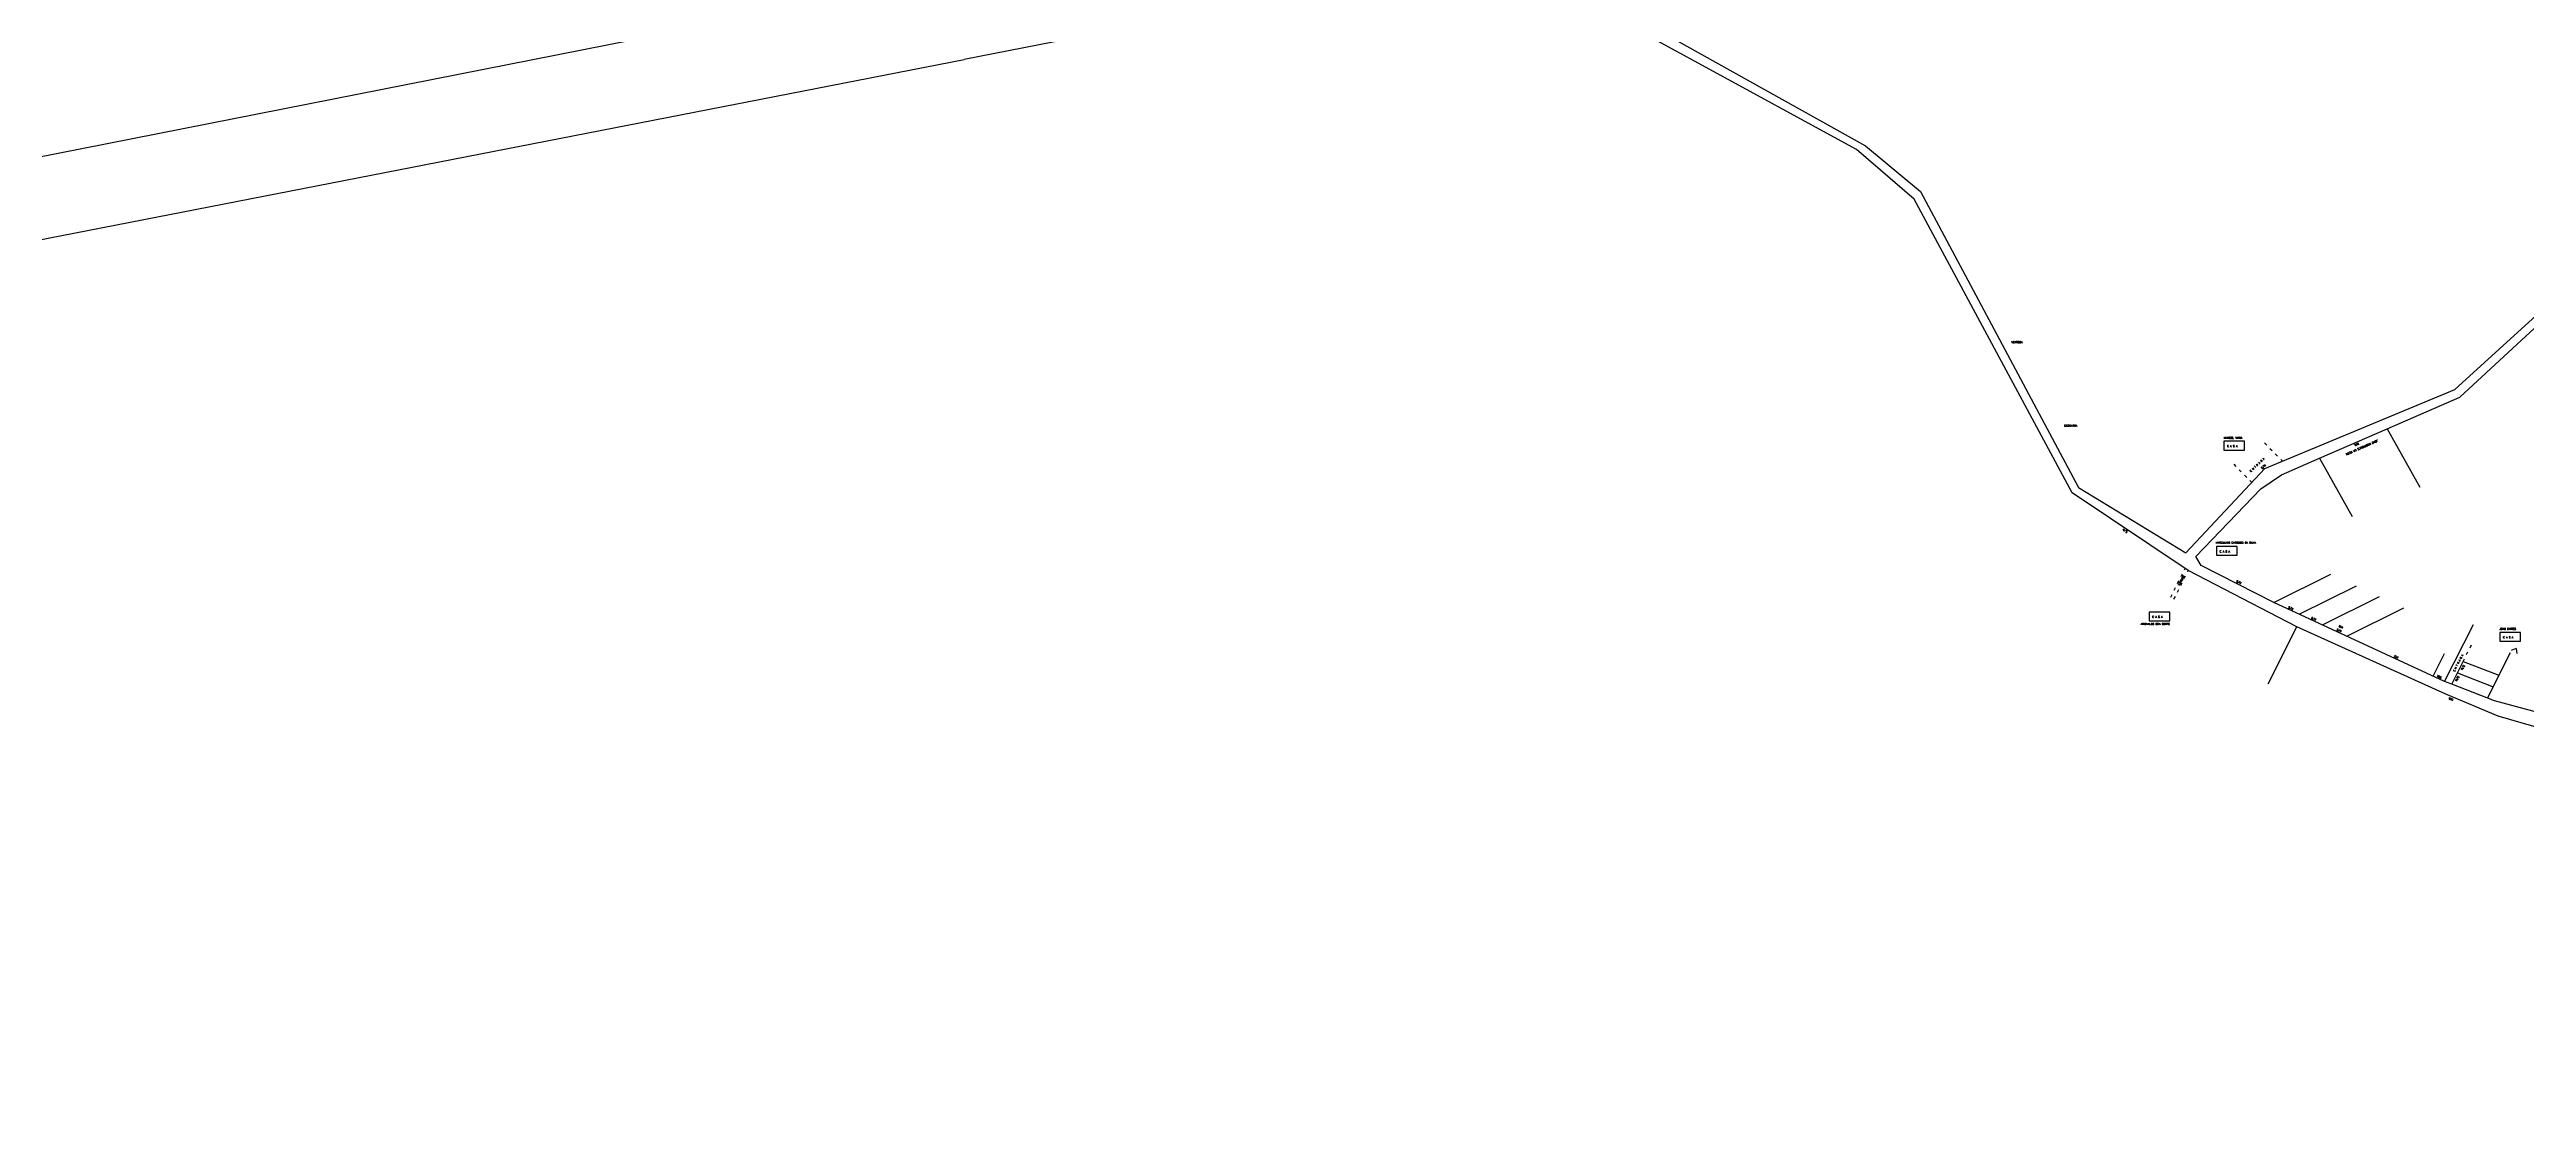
# Model space of a CAD drawing. Extents: x 714896 to 749292, y 8417558 to 8447149.
# Drawn here: x 732365 to 734307, y 8426531 to 8427375 of the extents above; entities that cross this region are included whole.
import ezdxf

# ---------------------------------------------------------------- set-up
doc = ezdxf.new("R2010")
doc.units = 0
doc.header["$MEASUREMENT"] = 0
doc.linetypes.add('ACAD_ISO03W100', pattern=[30, 12, -18])
for name, color, linetype in [('LOTE', 7, 'CONTINUOUS'), ('NUM-PORTA', 7, 'CONTINUOUS'), ('QUADRA', 6, 'CONTINUOUS'), ('TEXTO', 7, 'CONTINUOUS')]:
    doc.layers.add(name, color=color, linetype=linetype)
doc.styles.add('ROMANS', font='ROMANS.SHX', dxfattribs={"height": 1.5})

msp = doc.modelspace()

# ---------------------------------------------------------------- linework, layer by layer
at = {"layer": 'LOTE', "color": 7}
for points in [[(734070, 8427061.5), (734086.2, 8427061.5), (734086.2, 8427068.4), (734070, 8427068.4)], [(734064.1, 8426979), (734080.3, 8426979), (734080.3, 8426985.8), (734064.1, 8426985.8)], [(734011.3, 8426927.7), (734027.5, 8426927.7), (734027.5, 8426934.5), (734011.3, 8426934.5)], [(734286.3, 8426911.7), (734302.5, 8426911.7), (734302.5, 8426918.5), (734286.3, 8426918.5)]]:
    msp.add_lwpolyline(points, close=True, dxfattribs=at)
at = {"layer": 'LOTE', "linetype": 'ACAD_ISO03W100', "ltscale": 0.2}
for points in [[(734101.8, 8427067), (734115.8, 8427052.8)], [(734077.7, 8427050.3), (734091.7, 8427036.1)], [(734028.3, 8426946.2), (734039.5, 8426968.7)], [(734030.8, 8426944.6), (734042, 8426967)], [(734257.5, 8426895.8), (734264, 8426908.8)]]:
    msp.add_lwpolyline(points, dxfattribs=at)
at = {"layer": 'LOTE', "color": 7}
for points in [[(734197.8, 8427078.1), (734223.6, 8427032.5)], [(734144.9, 8427055), (734170.6, 8427009.5)], [(734109, 8426942), (734153.8, 8426964.2)], [(734129, 8426932.8), (734173.8, 8426955)], [(734147.1, 8426924.4), (734191.9, 8426946.6)], [(734166.2, 8426915.5), (734211, 8426937.7)], [(734243, 8426880), (734265.5, 8426924.7)], [(734299.1, 8426905.9), (734295.1, 8426904.3)], [(734299.1, 8426905.9), (734299.6, 8426902.1)], [(734233.9, 8426884.2), (734242.9, 8426902.1)], [(734248.5, 8426877.9), (734257.5, 8426895.8)], [(734253, 8426886.8), (734281, 8426876)], [(734257.5, 8426895.8), (734285.5, 8426885)], [(734276.5, 8426867.1), (734294.5, 8426902.8)]]:
    msp.add_lwpolyline(points, dxfattribs=at)
at = {"layer": 'LOTE'}
msp.add_lwpolyline([(734104.7, 8426878.3), (734127, 8426923)], dxfattribs=at)
at = {"layer": 'QUADRA', "color": 6}
for points in [[(734382, 8426838), (734382, 8426838), (734282, 8426865), (734248.5, 8426877.9), (734243, 8426880), (734109, 8426942), (734052, 8426971), (734048, 8426978), (734099, 8427031), (734115, 8427042), (734144.9, 8427055), (734197.8, 8427078.1), (734255, 8427103), (734506, 8427335), (734749, 8427577), (734781, 8427621), (735387.1, 8427664.1)], [(734559.4, 8426776.9), (734559.4, 8426776.9), (734385, 8426824), (734285, 8426853), (734244, 8426870), (734127, 8426923), (734042, 8426967), (733951, 8427028), (733827, 8427258), (733782, 8427297), (733502, 8427450), (733082.3, 8427367.5)], [(730590.1, 8426881.7), (733082.3, 8427367.5)]]:
    msp.add_lwpolyline(points, dxfattribs=at)
msp.add_lwpolyline([(734040, 8426981), (734102, 8427047), (734251, 8427109), (734503, 8427338), (734749, 8427583), (734770, 8427613), (734275, 8427585), (733566, 8427464), (733514, 8427455), (733516, 8427449), (733556, 8427430), (733789, 8427300), (733832, 8427264), (733956, 8427032)], close=True, dxfattribs=at)
at = {"layer": 'QUADRA'}
msp.add_lwpolyline([(728505, 8426531.3), (733431.5, 8427503.5)], dxfattribs=at)

# ---------------------------------------------------------------- texts
at = {"layer": 'NUM-PORTA', "style": 'ROMANS'}
for rotation, p in [(44.4706, (734100, 8427046.5)), (144.4012, (733994.6, 8426997.6)), (334.8733, (734079.5, 8426958.1)), (335.3655, (734120.2, 8426937.7)), (335.3655, (734138.2, 8426929.4)), (335.3655, (734158.1, 8426920.2)), (238.1343, (734257.8, 8426893.2)), (238.1343, (734253.4, 8426884.5))]:
    msp.add_text('S/N', height=1.5, rotation=rotation, dxfattribs=at).set_placement(p)
at = {"layer": 'TEXTO', "color": 7, "style": 'ROMANS'}
for s, p in [('VENTOSA', (733903.3, 8427145.2, 475)), ('DESCARGA', (733944.8, 8427079.8, 475)), ('MANOEL VIANA', (734070, 8427070.3, 475)), ('C A S A', (734072.5, 8427063.8, 475)), ('MARCULINO CARDOSO DA SILVA', (734063.6, 8426988.1, 475)), ('C A S A', (734066.6, 8426981.2, 475)), ('ARIOVALDO BOA SORTE', (734004.7, 8426924.4, 475)), ('C A S A', (734013.8, 8426929.9, 475)), ('JOAO CAIRES', (734286, 8426920.5, 475)), ('C A S A', (734288.8, 8426913.9, 475))]:
    msp.add_text(s, height=1.5, dxfattribs=at).set_placement(p)
for s, rotation, p in [('JOAO RODRIGUES DA VEIGA', 203.7571, (734190.3, 8427069.6, 475)), ('E N T R A D A', 43.9011, (734091.2, 8427044.1, 475)), ('ENTRADA', 242.2653, (734037.8, 8426963.4, 475)), ('E N T R A D A', 63.1288, (734251, 8426887.6, 475))]:
    msp.add_text(s, height=1.5, rotation=rotation, dxfattribs=at).set_placement(p)
at = {"layer": 'TEXTO', "style": 'ROMANS'}
for rotation, p in [(203.7537, (734175.5, 8427067.4)), (335.3655, (734159.6, 8426922.9)), (335.3655, (734202.9, 8426899.4)), (335.3655, (734236.7, 8426883.8)), (156.7089, (734250.1, 8426866.2))]:
    msp.add_text('TER.', height=1.5, rotation=rotation, dxfattribs=at).set_placement(p)

doc.saveas('drawing.dxf')
